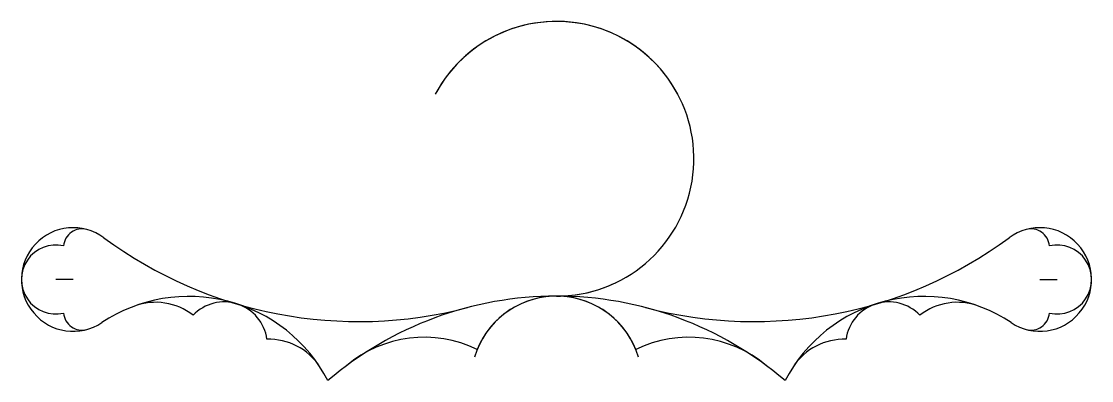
# Model space of a CAD drawing. Extents: x -156 to 156, y -9 to 96.
import ezdxf

# ---------------------------------------------------------------- set-up
doc = ezdxf.new("R2010")
doc.units = 0
doc.layers.add('MODELSKETCH_VISIBLE', color=7, linetype='CONTINUOUS')

msp = doc.modelspace()

# ---------------------------------------------------------------- linework, layer by layer
at = {"layer": 'MODELSKETCH_VISIBLE'}
for p, q in [((-140.72, 20.4), (-145.75, 20.4)), ((140.72, 20.4), (145.75, 20.4))]:
    msp.add_line(p, q, dxfattribs=at)
for centre, radius, start, end in [((0, 55.56), 40, 28.0604, 151.9396), ((0, 55.56), 40, 270, 151.9396), ((-140.72, 20.4), 15.09, 53.5961, 303.6123), ((-138.15, 29.74), 5.41, 74.654, 174.9446), ((140.72, 20.4), 15.09, 236.3877, 126.4039), ((138.15, 29.74), 5.41, 5.0554, 105.346), ((-57.56, 133.18), 125.03, 233.5961, 284.6681), ((57.56, 133.18), 125.03, 255.3319, 306.4039), ((-145.75, 20.4), 10.06, 77.3241, 282.6759), ((-145.75, 20.4), 10.06, 77.3241, 282.6759), ((145.75, 20.4), 10.06, 257.3241, 102.6759), ((145.75, 20.4), 10.06, 257.3241, 102.6759), ((0, 55.56), 40, 270, 295.5573), ((-107.05, -30.25), 45.73, 27.6278, 123.6123), ((-107.05, -30.25), 45.73, 27.6278, 123.6123), ((-116.73, -4), 17.76, 52.0828, 110.2468), ((-96.76, 1.29), 12.57, 7.7828, 136.0871), ((-96.76, 1.29), 12.57, 7.7828, 136.0871), ((0, -86.71), 102.27, 90, 130.5847), ((0, -9.39), 24.95, 22.1059, 163.2166), ((0, -9.39), 24.95, 16.7834, 157.8941), ((0, -86.71), 102.27, 49.4153, 90), ((107.05, -30.25), 45.73, 56.3877, 152.3722), ((107.05, -30.25), 45.73, 56.3877, 152.3722), ((96.76, 1.29), 12.57, 43.9129, 172.2172), ((96.76, 1.29), 12.57, 43.9129, 172.2172), ((116.73, -4), 17.76, 69.7532, 127.9172), ((-138.15, 11.06), 5.41, 185.0554, 285.346), ((138.15, 11.06), 5.41, 254.654, 354.9446), ((-38.52, -31.36), 34.94, 63.838, 130.3225), ((38.52, -31.36), 34.94, 49.6775, 116.162), ((-83.76, -14.76), 17.76, 33.623, 91.7871), ((83.76, -14.76), 17.76, 88.2129, 146.377)]:
    msp.add_arc(centre, radius, start, end, dxfattribs=at)

doc.saveas('drawing.dxf')
